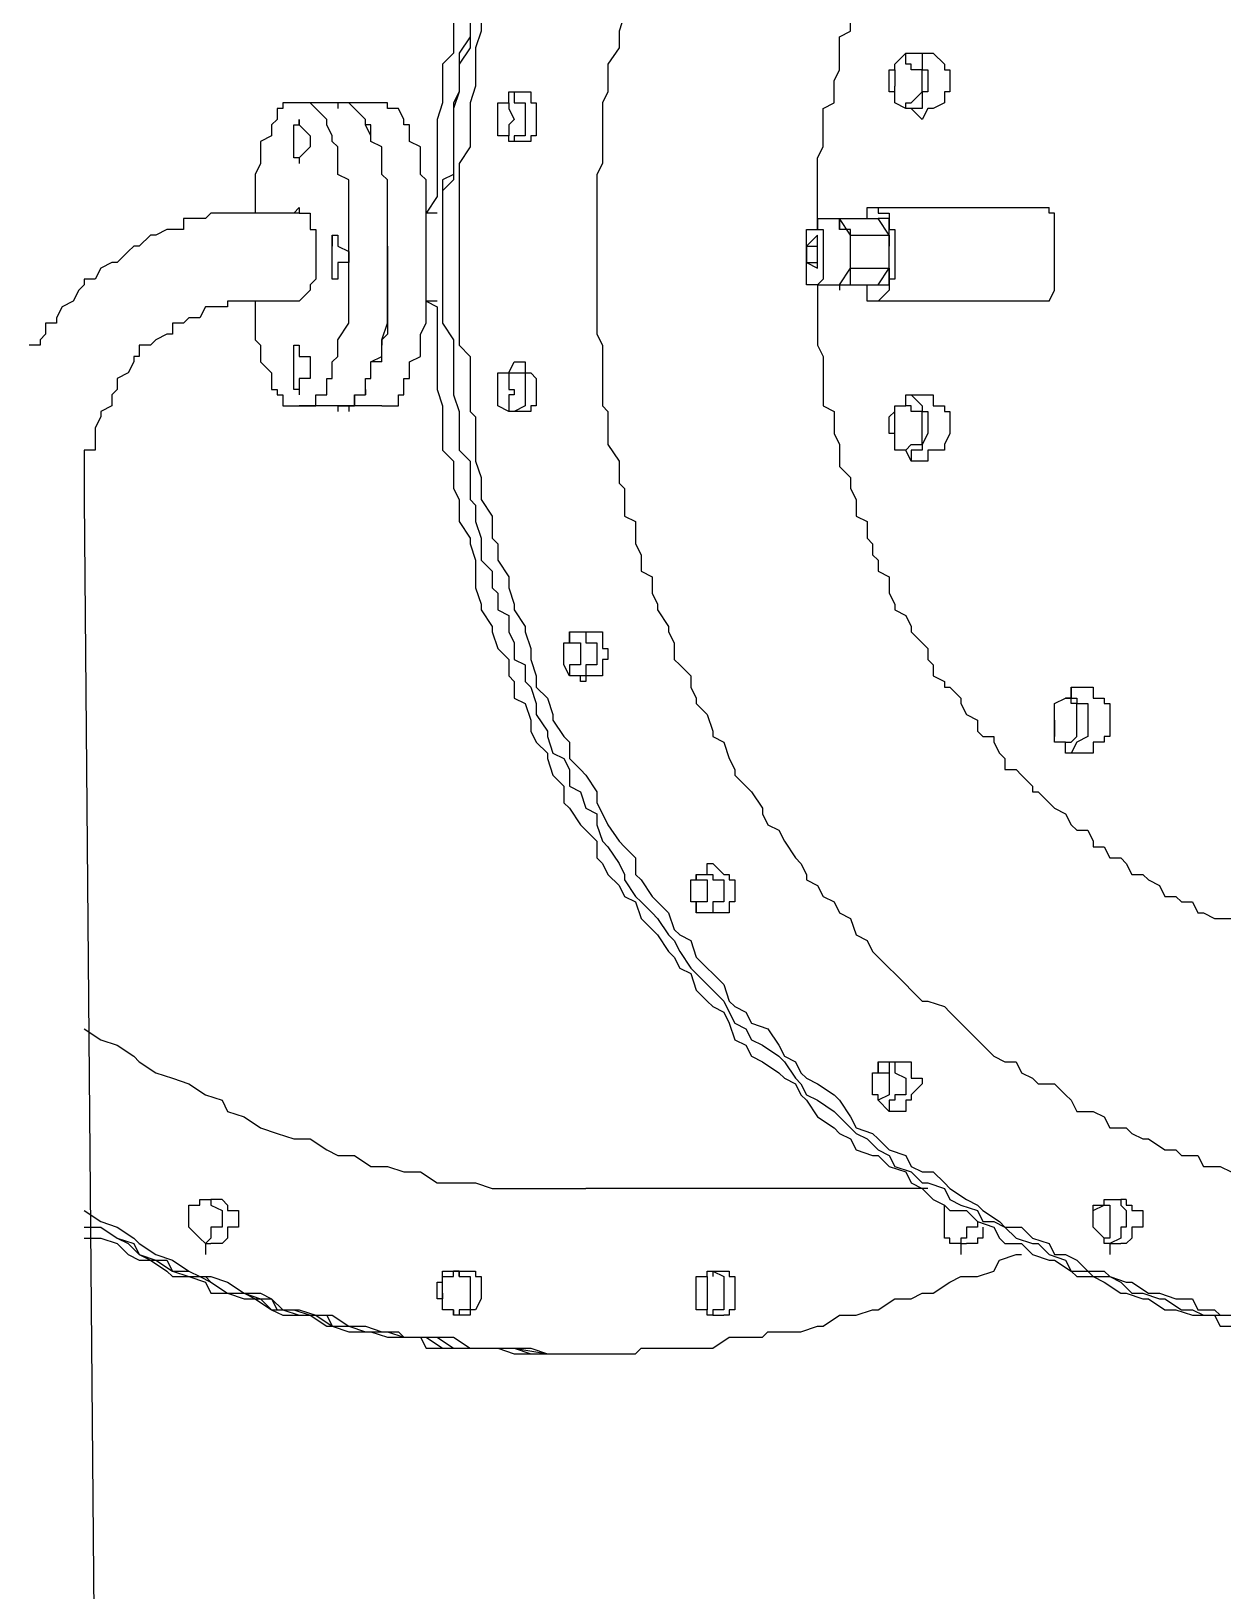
# Model space of a CAD drawing. Header units: millimetres. Extents: x 37084 to 180780, y -153145 to -16322.
# Drawn here: x 74828 to 75278, y -115661 to -115073 of the extents above; entities that cross this region are included whole.
import ezdxf

# ---------------------------------------------------------------- set-up
doc = ezdxf.new("R2010")
doc.units = ezdxf.units.MM
doc.header["$MEASUREMENT"] = 0
doc.linetypes.add('CONTINU', pattern=[0])
doc.layers.add('00', color=5, linetype='Continuous', lineweight=9)

# ---------------------------------------------------------------- blocks, each defined once
blk = doc.blocks.new('MBA')
at = {"color": 0, "linetype": 'ByBlock', "lineweight": 25}
for points in [[(1957355.18, 286819.8), (1957355.18, 286815.64), (1957355.18, 286809.4), (1957351.02, 286803.16), (1957351.02, 286801.08), (1957351.02, 286794.84), (1957351.02, 286792.76), (1957348.94, 286786.52), (1957348.94, 286782.36), (1957348.94, 286776.12), (1957348.94, 286771.96), (1957348.94, 286767.8), (1957348.94, 286761.56), (1957344.78, 286759.48), (1957344.78, 286753.24), (1957344.78, 286747)], [(1957359.34, 286819.8), (1957359.34, 286815.64), (1957357.26, 286809.4), (1957357.26, 286803.16), (1957357.26, 286801.08), (1957357.26, 286794.84), (1957355.18, 286788.6), (1957355.18, 286786.52), (1957355.18, 286780.28), (1957355.18, 286776.12), (1957355.18, 286771.96), (1957351.02, 286765.72), (1957351.02, 286761.56), (1957351.02, 286755.32), (1957351.02, 286749.08), (1957351.02, 286747), (1957351.02, 286740.76), (1957351.02, 286734.52), (1957351.02, 286732.44), (1957351.02, 286726.19), (1957351.02, 286722.03), (1957351.02, 286717.87), (1957351.02, 286711.63), (1957351.02, 286707.47), (1957351.02, 286701.23), (1957351.02, 286697.07), (1957355.18, 286692.91), (1957355.18, 286686.67), (1957355.18, 286684.59), (1957355.18, 286678.35), (1957355.18, 286672.11), (1957357.26, 286670.03), (1957357.26, 286663.79), (1957357.26, 286657.55), (1957357.26, 286653.39), (1957359.34, 286647.15), (1957359.34, 286645.07), (1957359.34, 286638.83), (1957363.5, 286632.59), (1957363.5, 286630.51), (1957363.5, 286624.27), (1957365.58, 286622.19), (1957365.58, 286615.95), (1957369.74, 286609.71), (1957369.74, 286605.55), (1957371.82, 286599.31), (1957371.82, 286597.22), (1957375.98, 286590.98), (1957375.98, 286588.9), (1957378.06, 286582.66), (1957378.06, 286578.5), (1957380.14, 286572.26), (1957380.14, 286568.1), (1957384.3, 286563.94), (1957386.38, 286557.7), (1957386.38, 286555.62), (1957390.54, 286549.38), (1957392.62, 286547.3), (1957392.62, 286541.06), (1957396.78, 286536.9), (1957398.86, 286534.82), (1957403.02, 286528.58), (1957403.02, 286524.42), (1957405.1, 286520.26), (1957407.18, 286516.1), (1957411.34, 286509.86), (1957413.42, 286507.78), (1957417.58, 286503.62), (1957417.58, 286497.38), (1957419.66, 286495.3), (1957423.82, 286489.06), (1957425.9, 286486.98), (1957430.07, 286482.82), (1957432.15, 286476.58), (1957434.23, 286474.5), (1957438.39, 286472.42), (1957440.47, 286466.17), (1957444.63, 286462.01), (1957446.71, 286459.93), (1957450.87, 286455.77), (1957452.95, 286449.53), (1957455.03, 286447.45), (1957459.19, 286445.37), (1957461.27, 286441.21), (1957467.51, 286439.13), (1957471.67, 286432.89), (1957473.75, 286428.73), (1957477.91, 286426.65), (1957479.99, 286422.49), (1957482.07, 286420.41), (1957486.23, 286418.33), (1957492.47, 286414.17), (1957494.55, 286412.09), (1957498.71, 286405.85), (1957500.79, 286401.69), (1957507.03, 286399.61), (1957509.11, 286397.53), (1957513.27, 286393.37), (1957519.51, 286391.29), (1957521.59, 286387.13), (1957525.75, 286385.05), (1957529.91, 286385.05), (1957534.07, 286380.89), (1957536.15, 286378.81), (1957542.39, 286374.65), (1957546.55, 286372.57), (1957548.63, 286370.49), (1957554.87, 286366.33), (1957556.95, 286364.25), (1957563.2, 286364.25), (1957567.36, 286360.09), (1957573.6, 286358.01), (1957575.68, 286353.85), (1957579.84, 286353.85), (1957584, 286351.77), (1957588.16, 286347.61), (1957594.4, 286347.61), (1957596.48, 286345.53), (1957602.72, 286343.45), (1957604.8, 286343.45), (1957611.04, 286339.29), (1957615.2, 286339.29), (1957621.44, 286337.21), (1957627.68, 286337.21), (1957629.76, 286333.04), (1957636, 286333.04), (1957638.08, 286330.96), (1957644.32, 286330.96)], [(1957348.94, 286819.8), (1957348.94, 286815.64), (1957348.94, 286813.56), (1957348.94, 286807.32), (1957344.78, 286803.16), (1957344.78, 286801.08), (1957344.78, 286794.84), (1957344.78, 286792.76), (1957344.78, 286788.6), (1957342.7, 286782.36), (1957342.7, 286780.28), (1957342.7, 286776.12), (1957342.7, 286771.96), (1957342.7, 286767.8), (1957342.7, 286765.72), (1957342.7, 286759.48), (1957342.7, 286755.32), (1957342.7, 286753.24), (1957338.54, 286747)], [(1957355.18, 286819.8), (1957355.18, 286815.64), (1957355.18, 286813.56), (1957351.02, 286807.32), (1957351.02, 286803.16), (1957351.02, 286801.08), (1957351.02, 286794.84), (1957351.02, 286792.76), (1957348.94, 286788.6), (1957348.94, 286782.36), (1957348.94, 286780.28), (1957348.94, 286776.12), (1957348.94, 286771.96), (1957348.94, 286767.8), (1957348.94, 286765.72), (1957348.94, 286759.48), (1957344.78, 286755.32), (1957344.78, 286753.24), (1957344.78, 286747)], [(1957413.42, 286821.88), (1957411.34, 286815.64), (1957411.34, 286813.56), (1957411.34, 286809.4), (1957407.18, 286803.16), (1957407.18, 286801.08), (1957407.18, 286794.84), (1957407.18, 286792.76), (1957405.1, 286788.6), (1957405.1, 286782.36), (1957405.1, 286780.28), (1957405.1, 286774.04), (1957405.1, 286771.96), (1957405.1, 286765.72), (1957403.02, 286761.56), (1957403.02, 286759.48), (1957403.02, 286753.24), (1957403.02, 286749.08), (1957403.02, 286744.92), (1957403.02, 286740.76), (1957403.02, 286734.52), (1957403.02, 286732.44), (1957403.02, 286726.19), (1957403.02, 286722.03), (1957403.02, 286719.95), (1957403.02, 286713.71), (1957403.02, 286711.63), (1957403.02, 286705.39), (1957403.02, 286701.23), (1957405.1, 286697.07), (1957405.1, 286692.91), (1957405.1, 286686.67), (1957405.1, 286684.59), (1957405.1, 286680.43), (1957405.1, 286674.19), (1957407.18, 286672.11), (1957407.18, 286665.87), (1957407.18, 286663.79), (1957407.18, 286659.63), (1957411.34, 286653.39), (1957411.34, 286651.31), (1957411.34, 286645.07), (1957413.42, 286642.99), (1957413.42, 286636.75), (1957413.42, 286632.59), (1957417.58, 286630.51), (1957417.58, 286624.27), (1957417.58, 286622.19), (1957419.66, 286618.03), (1957419.66, 286611.79), (1957423.82, 286609.71), (1957423.82, 286603.47), (1957425.9, 286599.31), (1957425.9, 286597.22), (1957430.07, 286590.98), (1957430.07, 286588.9), (1957432.15, 286584.74), (1957432.15, 286578.5), (1957434.23, 286576.42), (1957438.39, 286572.26), (1957438.39, 286568.1), (1957440.47, 286563.94), (1957440.47, 286561.86), (1957444.63, 286557.7), (1957446.71, 286551.46), (1957446.71, 286549.38), (1957450.87, 286547.3), (1957452.95, 286541.06), (1957455.03, 286536.9), (1957455.03, 286534.82), (1957459.19, 286530.66), (1957461.27, 286528.58), (1957465.43, 286522.34), (1957465.43, 286520.26), (1957467.51, 286516.1), (1957471.67, 286514.02), (1957473.75, 286509.86), (1957477.91, 286503.62), (1957479.99, 286501.54), (1957482.07, 286497.38), (1957482.07, 286495.3), (1957486.23, 286493.22), (1957488.31, 286489.06), (1957492.47, 286486.98), (1957494.55, 286482.82), (1957498.71, 286480.74), (1957500.79, 286474.5), (1957504.95, 286472.42), (1957507.03, 286468.26), (1957509.11, 286466.17), (1957513.27, 286462.01), (1957515.35, 286459.93), (1957519.51, 286455.77), (1957521.59, 286453.69), (1957525.75, 286449.53), (1957527.83, 286449.53), (1957534.07, 286447.45), (1957536.15, 286445.37), (1957540.31, 286441.21), (1957542.39, 286439.13), (1957546.55, 286434.97), (1957548.63, 286432.89), (1957552.79, 286428.73), (1957556.95, 286426.65), (1957561.12, 286426.65), (1957563.2, 286422.49), (1957567.36, 286420.41), (1957569.44, 286418.33), (1957575.68, 286418.33), (1957579.84, 286414.17), (1957581.92, 286412.09), (1957584, 286407.93), (1957590.24, 286407.93), (1957594.4, 286405.85), (1957596.48, 286401.69), (1957602.72, 286401.69), (1957604.8, 286399.61), (1957608.96, 286397.53), (1957611.04, 286397.53), (1957617.28, 286393.37), (1957621.44, 286393.37), (1957623.52, 286391.29), (1957629.76, 286391.29), (1957631.84, 286387.13), (1957638.08, 286387.13), (1957642.24, 286385.05)], [(1957486.23, 286740.76), (1957486.23, 286747), (1957486.23, 286749.08), (1957486.23, 286753.24), (1957486.23, 286755.32), (1957486.23, 286759.48), (1957486.23, 286761.56), (1957486.23, 286765.72), (1957486.23, 286767.8), (1957488.31, 286771.96), (1957488.31, 286774.04), (1957488.31, 286776.12), (1957488.31, 286780.28), (1957488.31, 286782.36), (1957488.31, 286786.52), (1957492.47, 286788.6), (1957492.47, 286792.76), (1957492.47, 286794.84), (1957492.47, 286796.92), (1957494.55, 286801.08), (1957494.55, 286803.16), (1957494.55, 286807.32), (1957494.55, 286813.56), (1957498.71, 286815.64), (1957498.71, 286819.8)], [(1957525.75, 286782.36), (1957521.59, 286786.52), (1957519.51, 286786.52), (1957515.35, 286788.6), (1957515.35, 286792.76), (1957513.27, 286792.76), (1957513.27, 286794.84), (1957513.27, 286796.92), (1957513.27, 286801.08), (1957515.35, 286801.08), (1957515.35, 286803.16), (1957519.51, 286807.32), (1957521.59, 286807.32), (1957525.75, 286807.32)], [(1957525.75, 286794.84), (1957525.75, 286796.92), (1957525.75, 286801.08), (1957521.59, 286801.08), (1957521.59, 286803.16), (1957519.51, 286803.16), (1957519.51, 286807.32)], [(1957521.59, 286807.32), (1957525.75, 286807.32), (1957525.75, 286803.16), (1957525.75, 286801.08), (1957527.83, 286801.08), (1957527.83, 286796.92), (1957527.83, 286794.84), (1957527.83, 286792.76), (1957525.75, 286792.76), (1957525.75, 286788.6), (1957525.75, 286786.52), (1957521.59, 286786.52)], [(1957525.75, 286807.32), (1957527.83, 286807.32), (1957529.91, 286807.32), (1957534.07, 286803.16), (1957534.07, 286801.08), (1957536.15, 286801.08), (1957536.15, 286796.92), (1957536.15, 286794.84), (1957536.15, 286792.76), (1957534.07, 286792.76), (1957534.07, 286788.6), (1957529.91, 286786.52), (1957527.83, 286786.52), (1957525.75, 286782.36)], [(1957515.35, 286801.08), (1957515.35, 286796.92), (1957515.35, 286794.84)], [(1957365.58, 286782.36), (1957365.58, 286786.52), (1957365.58, 286788.6), (1957369.74, 286788.6), (1957369.74, 286792.76), (1957371.82, 286792.76)], [(1957369.74, 286792.76), (1957371.82, 286792.76), (1957371.82, 286788.6), (1957375.98, 286788.6), (1957375.98, 286786.52), (1957375.98, 286782.36)], [(1957371.82, 286792.76), (1957375.98, 286792.76), (1957378.06, 286792.76), (1957378.06, 286788.6), (1957380.14, 286788.6), (1957380.14, 286786.52), (1957380.14, 286782.36)], [(1957515.35, 286792.76), (1957515.35, 286794.84)], [(1957519.51, 286786.52), (1957519.51, 286788.6), (1957521.59, 286788.6), (1957525.75, 286792.76), (1957525.75, 286794.84)], [(1957290.69, 286788.6), (1957288.61, 286788.6), (1957284.45, 286788.6), (1957284.45, 286786.52), (1957282.37, 286786.52), (1957282.37, 286782.36), (1957280.29, 286780.28), (1957280.29, 286776.12), (1957276.13, 286774.04), (1957276.13, 286771.96)], [(1957305.26, 286788.6), (1957290.69, 286788.6)], [(1957290.69, 286674.19), (1957294.85, 286674.19), (1957296.94, 286674.19), (1957296.94, 286678.35), (1957301.1, 286678.35), (1957301.1, 286680.43), (1957301.1, 286684.59), (1957303.18, 286684.59), (1957303.18, 286686.67), (1957303.18, 286690.83), (1957305.26, 286692.91), (1957305.26, 286697.07), (1957305.26, 286699.15), (1957309.42, 286705.39), (1957309.42, 286707.47), (1957309.42, 286711.63), (1957309.42, 286713.71), (1957309.42, 286717.87), (1957309.42, 286719.95), (1957309.42, 286722.03), (1957309.42, 286726.19), (1957309.42, 286728.27), (1957309.42, 286732.44), (1957309.42, 286734.52), (1957309.42, 286740.76), (1957309.42, 286744.92), (1957309.42, 286747), (1957309.42, 286749.08), (1957309.42, 286753.24), (1957309.42, 286755.32), (1957309.42, 286759.48), (1957305.26, 286761.56), (1957305.26, 286765.72), (1957305.26, 286767.8), (1957305.26, 286771.96), (1957303.18, 286774.04), (1957303.18, 286776.12), (1957301.1, 286780.28), (1957301.1, 286782.36), (1957296.94, 286786.52), (1957294.85, 286788.6), (1957290.69, 286788.6)], [(1957321.9, 286788.6), (1957305.26, 286788.6)], [(1957305.26, 286788.6), (1957305.26, 286786.52)], [(1957317.74, 286690.83), (1957321.9, 286692.91), (1957321.9, 286697.07), (1957321.9, 286699.15), (1957323.98, 286705.39), (1957323.98, 286707.47), (1957323.98, 286711.63), (1957323.98, 286713.71), (1957323.98, 286717.87), (1957323.98, 286719.95), (1957323.98, 286722.03), (1957323.98, 286726.19), (1957323.98, 286728.27), (1957323.98, 286732.44), (1957323.98, 286734.52), (1957323.98, 286740.76), (1957323.98, 286744.92), (1957323.98, 286747), (1957323.98, 286749.08), (1957323.98, 286753.24), (1957323.98, 286755.32), (1957323.98, 286759.48), (1957321.9, 286761.56), (1957321.9, 286765.72), (1957321.9, 286767.8), (1957321.9, 286771.96), (1957317.74, 286774.04), (1957317.74, 286776.12), (1957317.74, 286780.28), (1957315.66, 286780.28), (1957315.66, 286782.36), (1957311.5, 286786.52), (1957309.42, 286788.6), (1957305.26, 286788.6)], [(1957323.98, 286734.52), (1957323.98, 286738.68), (1957323.98, 286740.76), (1957323.98, 286747), (1957323.98, 286749.08), (1957323.98, 286753.24), (1957323.98, 286755.32), (1957323.98, 286759.48), (1957321.9, 286761.56), (1957321.9, 286765.72), (1957321.9, 286767.8), (1957321.9, 286771.96), (1957317.74, 286774.04), (1957317.74, 286776.12), (1957315.66, 286780.28), (1957315.66, 286782.36), (1957311.5, 286786.52), (1957309.42, 286788.6), (1957305.26, 286788.6)], [(1957338.54, 286732.44), (1957338.54, 286734.52), (1957338.54, 286740.76), (1957338.54, 286744.92), (1957338.54, 286747), (1957338.54, 286753.24), (1957338.54, 286755.32), (1957338.54, 286759.48), (1957336.46, 286761.56), (1957336.46, 286765.72), (1957336.46, 286767.8), (1957336.46, 286771.96), (1957332.3, 286774.04), (1957332.3, 286776.12), (1957332.3, 286780.28), (1957330.22, 286780.28), (1957330.22, 286782.36), (1957328.14, 286786.52), (1957323.98, 286786.52), (1957323.98, 286788.6), (1957321.9, 286788.6)], [(1957369.74, 286788.6), (1957369.74, 286786.52), (1957371.82, 286782.36)], [(1957288.61, 286780.28), (1957290.69, 286780.28), (1957290.69, 286782.36)], [(1957290.69, 286767.8), (1957288.61, 286767.8), (1957288.61, 286771.96), (1957288.61, 286774.04), (1957288.61, 286776.12), (1957288.61, 286780.28)], [(1957290.69, 286782.36), (1957290.69, 286780.28), (1957294.85, 286776.12), (1957294.85, 286774.04), (1957294.85, 286771.96), (1957290.69, 286767.8)], [(1957371.82, 286774.04), (1957369.74, 286774.04), (1957369.74, 286776.12), (1957365.58, 286776.12), (1957365.58, 286780.28), (1957365.58, 286782.36)], [(1957371.82, 286782.36), (1957369.74, 286780.28), (1957369.74, 286776.12)], [(1957375.98, 286782.36), (1957375.98, 286780.28), (1957375.98, 286776.12), (1957371.82, 286776.12), (1957371.82, 286774.04), (1957369.74, 286774.04)], [(1957380.14, 286782.36), (1957380.14, 286780.28), (1957380.14, 286776.12), (1957378.06, 286776.12), (1957378.06, 286774.04), (1957375.98, 286774.04), (1957371.82, 286774.04)], [(1957276.13, 286771.96), (1957276.13, 286767.8), (1957276.13, 286765.72), (1957274.05, 286761.56), (1957274.05, 286759.48), (1957274.05, 286755.32), (1957274.05, 286753.24), (1957274.05, 286749.08), (1957274.05, 286747)], [(1957290.69, 286767.8), (1957290.69, 286765.72)], [(1957288.61, 286747), (1957290.69, 286749.08)], [(1957290.69, 286749.08), (1957290.69, 286747), (1957294.85, 286747), (1957294.85, 286744.92), (1957294.85, 286740.76), (1957296.94, 286740.76), (1957296.94, 286738.68), (1957296.94, 286734.52), (1957296.94, 286732.44), (1957296.94, 286728.27), (1957296.94, 286726.19), (1957296.94, 286722.03), (1957294.85, 286719.95)], [(1957504.95, 286749.08), (1957573.6, 286749.08)], [(1957504.95, 286744.92), (1957504.95, 286749.08)], [(1957509.11, 286749.08), (1957509.11, 286747), (1957513.27, 286747), (1957513.27, 286744.92), (1957513.27, 286740.76), (1957515.35, 286740.76), (1957515.35, 286738.68), (1957515.35, 286734.52), (1957515.35, 286732.44), (1957515.35, 286728.27), (1957515.35, 286726.19), (1957515.35, 286722.03), (1957513.27, 286722.03), (1957513.27, 286719.95), (1957513.27, 286717.87), (1957509.11, 286713.71)], [(1957575.68, 286732.44), (1957575.68, 286734.52), (1957575.68, 286738.68), (1957575.68, 286740.76), (1957575.68, 286744.92), (1957575.68, 286747), (1957573.6, 286747), (1957573.6, 286749.08)], [(1957282.37, 286747), (1957280.29, 286747), (1957276.13, 286747), (1957274.05, 286747), (1957269.89, 286747), (1957267.81, 286747), (1957263.65, 286747), (1957261.57, 286747), (1957257.41, 286747), (1957255.33, 286744.92), (1957253.25, 286744.92), (1957249.09, 286744.92), (1957247.01, 286744.92), (1957247.01, 286740.76), (1957242.85, 286740.76), (1957240.77, 286740.76), (1957236.61, 286738.68), (1957234.53, 286738.68), (1957230.37, 286734.52), (1957228.29, 286734.52), (1957226.21, 286732.44), (1957222.05, 286728.27), (1957219.97, 286728.27), (1957215.81, 286726.19), (1957213.73, 286722.03), (1957209.57, 286722.03), (1957209.57, 286719.95), (1957207.49, 286717.87), (1957205.41, 286713.71), (1957201.25, 286711.63), (1957199.17, 286707.47), (1957199.17, 286705.39), (1957195.01, 286705.39), (1957195.01, 286701.23), (1957192.93, 286699.15), (1957192.93, 286697.07), (1957188.77, 286697.07)], [(1957290.69, 286747), (1957282.37, 286747)], [(1957342.7, 286747), (1957338.54, 286747)], [(1957344.78, 286747), (1957344.78, 286713.71)], [(1957486.23, 286719.95), (1957482.07, 286719.95), (1957482.07, 286722.03), (1957482.07, 286726.19), (1957482.07, 286728.27), (1957482.07, 286732.44), (1957482.07, 286734.52), (1957482.07, 286738.68), (1957482.07, 286740.76), (1957486.23, 286740.76), (1957486.23, 286744.92)], [(1957486.23, 286744.92), (1957494.55, 286744.92)], [(1957486.23, 286744.92), (1957486.23, 286740.76), (1957488.31, 286740.76), (1957488.31, 286738.68), (1957488.31, 286734.52), (1957488.31, 286732.44), (1957488.31, 286728.27), (1957488.31, 286726.19), (1957488.31, 286722.03), (1957486.23, 286719.95)], [(1957494.55, 286744.92), (1957509.11, 286744.92)], [(1957498.71, 286738.68), (1957494.55, 286744.92)], [(1957494.55, 286744.92), (1957494.55, 286740.76)], [(1957494.55, 286719.95), (1957498.71, 286719.95), (1957498.71, 286722.03), (1957498.71, 286726.19), (1957498.71, 286728.27), (1957498.71, 286732.44), (1957498.71, 286734.52), (1957498.71, 286738.68), (1957498.71, 286740.76), (1957494.55, 286740.76), (1957494.55, 286744.92)], [(1957513.27, 286738.68), (1957509.11, 286744.92)], [(1957509.11, 286719.95), (1957513.27, 286719.95), (1957513.27, 286722.03), (1957513.27, 286726.19), (1957513.27, 286728.27), (1957513.27, 286732.44), (1957513.27, 286734.52), (1957513.27, 286738.68), (1957513.27, 286740.76), (1957513.27, 286744.92), (1957509.11, 286744.92)], [(1957305.26, 286722.03), (1957303.18, 286722.03), (1957303.18, 286726.19), (1957303.18, 286728.27), (1957303.18, 286732.44), (1957303.18, 286734.52), (1957303.18, 286738.68)], [(1957303.18, 286738.68), (1957303.18, 286734.52)], [(1957303.18, 286738.68), (1957305.26, 286738.68)], [(1957305.26, 286738.68), (1957305.26, 286734.52), (1957309.42, 286732.44), (1957309.42, 286728.27), (1957305.26, 286728.27), (1957305.26, 286726.19)], [(1957486.23, 286738.68), (1957482.07, 286734.52)], [(1957486.23, 286734.52), (1957486.23, 286738.68)], [(1957498.71, 286738.68), (1957513.27, 286738.68)], [(1957498.71, 286726.19), (1957498.71, 286738.68)], [(1957513.27, 286738.68), (1957513.27, 286734.52)], [(1957513.27, 286726.19), (1957513.27, 286738.68)], [(1957323.98, 286734.52), (1957323.98, 286728.27), (1957323.98, 286726.19), (1957323.98, 286719.95), (1957323.98, 286711.63), (1957323.98, 286705.39), (1957323.98, 286701.23), (1957321.9, 286699.15), (1957321.9, 286697.07)], [(1957321.9, 286674.19), (1957323.98, 286674.19), (1957328.14, 286674.19), (1957328.14, 286678.35), (1957330.22, 286678.35), (1957330.22, 286680.43), (1957330.22, 286684.59), (1957332.3, 286684.59), (1957332.3, 286686.67), (1957332.3, 286690.83), (1957336.46, 286692.91), (1957336.46, 286697.07), (1957336.46, 286699.15), (1957336.46, 286701.23), (1957338.54, 286705.39), (1957338.54, 286707.47), (1957338.54, 286711.63), (1957338.54, 286717.87), (1957338.54, 286719.95), (1957338.54, 286722.03), (1957338.54, 286728.27), (1957338.54, 286732.44)], [(1957482.07, 286734.52), (1957486.23, 286734.52)], [(1957482.07, 286734.52), (1957482.07, 286728.27)], [(1957486.23, 286728.27), (1957486.23, 286734.52)], [(1957573.6, 286713.71), (1957575.68, 286717.87), (1957575.68, 286719.95), (1957575.68, 286722.03), (1957575.68, 286726.19), (1957575.68, 286728.27), (1957575.68, 286732.44)], [(1957305.26, 286726.19), (1957305.26, 286722.03)], [(1957482.07, 286728.27), (1957486.23, 286728.27)], [(1957482.07, 286728.27), (1957486.23, 286726.19)], [(1957486.23, 286726.19), (1957486.23, 286728.27)], [(1957494.55, 286719.95), (1957498.71, 286726.19)], [(1957498.71, 286726.19), (1957513.27, 286726.19)], [(1957509.11, 286719.95), (1957513.27, 286726.19)], [(1957513.27, 286726.19), (1957513.27, 286722.03)], [(1957294.85, 286719.95), (1957294.85, 286717.87), (1957290.69, 286713.71)], [(1957486.23, 286719.95), (1957494.55, 286719.95)], [(1957486.23, 286719.95), (1957486.23, 286717.87), (1957486.23, 286713.71), (1957486.23, 286711.63), (1957486.23, 286707.47), (1957486.23, 286705.39), (1957486.23, 286701.23), (1957486.23, 286699.15), (1957486.23, 286697.07), (1957488.31, 286692.91), (1957488.31, 286690.83), (1957488.31, 286686.67), (1957488.31, 286684.59), (1957488.31, 286680.43), (1957488.31, 286674.19), (1957492.47, 286672.11), (1957492.47, 286670.03), (1957492.47, 286665.87), (1957492.47, 286663.79), (1957494.55, 286659.63), (1957494.55, 286657.55), (1957494.55, 286653.39), (1957494.55, 286651.31), (1957498.71, 286647.15), (1957498.71, 286645.07), (1957498.71, 286642.99), (1957500.79, 286638.83), (1957500.79, 286636.75), (1957500.79, 286632.59), (1957504.95, 286630.51), (1957504.95, 286626.35), (1957504.95, 286624.27), (1957507.03, 286622.19), (1957507.03, 286618.03), (1957509.11, 286615.95), (1957509.11, 286611.79), (1957513.27, 286609.71), (1957513.27, 286605.55), (1957513.27, 286603.47), (1957515.35, 286599.31), (1957515.35, 286597.22), (1957519.51, 286595.14), (1957521.59, 286590.98), (1957521.59, 286588.9), (1957525.75, 286584.74), (1957527.83, 286582.66), (1957527.83, 286578.5), (1957529.91, 286576.42), (1957529.91, 286572.26), (1957534.07, 286570.18), (1957534.07, 286568.1), (1957536.15, 286568.1), (1957540.31, 286563.94), (1957540.31, 286561.86), (1957542.39, 286557.7), (1957546.55, 286555.62), (1957546.55, 286551.46), (1957548.63, 286549.38), (1957552.79, 286549.38), (1957552.79, 286547.3), (1957554.87, 286543.14), (1957556.95, 286541.06), (1957556.95, 286536.9), (1957561.12, 286536.9), (1957563.2, 286534.82), (1957567.36, 286530.66), (1957567.36, 286528.58), (1957569.44, 286528.58), (1957573.6, 286524.42), (1957575.68, 286522.34), (1957579.84, 286520.26), (1957581.92, 286516.1), (1957584, 286514.02), (1957588.16, 286514.02), (1957590.24, 286509.86), (1957590.24, 286507.78), (1957594.4, 286507.78), (1957596.48, 286503.62), (1957600.64, 286503.62), (1957602.72, 286501.54), (1957604.8, 286497.38), (1957608.96, 286497.38), (1957611.04, 286495.3), (1957615.2, 286493.22), (1957617.28, 286489.06), (1957621.44, 286489.06), (1957623.52, 286486.98), (1957627.68, 286486.98), (1957629.76, 286482.82), (1957631.84, 286482.82), (1957636, 286480.74), (1957638.08, 286480.74), (1957642.24, 286480.74)], [(1957494.55, 286719.95), (1957509.11, 286719.95)], [(1957494.55, 286719.95), (1957494.55, 286717.87)], [(1957504.95, 286713.71), (1957504.95, 286719.95)], [(1957282.37, 286713.71), (1957280.29, 286713.71), (1957276.13, 286713.71), (1957274.05, 286713.71), (1957269.89, 286713.71), (1957267.81, 286713.71), (1957263.65, 286713.71), (1957263.65, 286711.63), (1957261.57, 286711.63), (1957257.41, 286711.63), (1957255.33, 286711.63), (1957253.25, 286707.47), (1957249.09, 286707.47), (1957247.01, 286705.39), (1957242.85, 286705.39), (1957242.85, 286701.23), (1957240.77, 286701.23), (1957236.61, 286699.15), (1957234.53, 286697.07), (1957230.37, 286697.07), (1957230.37, 286692.91), (1957228.29, 286692.91), (1957228.29, 286690.83), (1957226.21, 286686.67), (1957222.05, 286684.59), (1957222.05, 286680.43), (1957219.97, 286678.35), (1957219.97, 286674.19), (1957215.81, 286672.11), (1957215.81, 286670.03), (1957213.73, 286665.87), (1957213.73, 286663.79), (1957213.73, 286659.63), (1957213.73, 286657.55), (1957209.57, 286657.55), (1957209.57, 286653.39), (1957209.57, 286651.31), (1957209.57, 286647.15), (1957209.57, 286645.07), (1957209.57, 286642.99), (1957209.57, 286638.83)], [(1957274.05, 286713.71), (1957274.05, 286711.63), (1957274.05, 286707.47), (1957274.05, 286705.39), (1957274.05, 286701.23), (1957274.05, 286699.15), (1957276.13, 286697.07), (1957276.13, 286692.91), (1957276.13, 286690.83), (1957280.29, 286686.67), (1957280.29, 286684.59), (1957280.29, 286680.43), (1957282.37, 286680.43), (1957282.37, 286678.35), (1957284.45, 286678.35), (1957284.45, 286674.19), (1957288.61, 286674.19), (1957290.69, 286674.19)], [(1957290.69, 286713.71), (1957282.37, 286713.71)], [(1957290.69, 286713.71), (1957288.61, 286713.71)], [(1957342.7, 286713.71), (1957338.54, 286713.71)], [(1957338.54, 286713.71), (1957342.7, 286711.63), (1957342.7, 286705.39), (1957342.7, 286699.15), (1957342.7, 286697.07), (1957342.7, 286690.83), (1957342.7, 286686.67), (1957342.7, 286680.43), (1957344.78, 286674.19), (1957344.78, 286672.11), (1957344.78, 286665.87), (1957344.78, 286663.79), (1957344.78, 286657.55), (1957348.94, 286653.39), (1957348.94, 286647.15), (1957348.94, 286642.99), (1957351.02, 286638.83), (1957351.02, 286632.59), (1957351.02, 286630.51), (1957355.18, 286624.27), (1957355.18, 286622.19), (1957357.26, 286615.95), (1957357.26, 286609.71), (1957357.26, 286605.55), (1957359.34, 286599.31), (1957359.34, 286597.22), (1957363.5, 286590.98), (1957363.5, 286588.9), (1957365.58, 286582.66), (1957369.74, 286578.5), (1957369.74, 286572.26), (1957371.82, 286570.18), (1957371.82, 286563.94), (1957375.98, 286561.86), (1957378.06, 286555.62), (1957378.06, 286551.46), (1957380.14, 286547.3), (1957384.3, 286543.14), (1957384.3, 286541.06), (1957386.38, 286534.82), (1957390.54, 286530.66), (1957390.54, 286524.42), (1957392.62, 286522.34), (1957396.78, 286516.1), (1957398.86, 286514.02), (1957403.02, 286509.86), (1957403.02, 286503.62), (1957405.1, 286501.54), (1957407.18, 286497.38), (1957411.34, 286493.22), (1957413.42, 286489.06), (1957417.58, 286486.98), (1957419.66, 286480.74), (1957423.82, 286476.58), (1957425.9, 286474.5), (1957430.07, 286468.26), (1957432.15, 286466.17), (1957434.23, 286462.01), (1957438.39, 286459.93), (1957440.47, 286453.69), (1957444.63, 286449.53), (1957446.71, 286447.45), (1957450.87, 286445.37), (1957452.95, 286441.21), (1957455.03, 286434.97), (1957459.19, 286432.89), (1957461.27, 286428.73), (1957465.43, 286426.65), (1957471.67, 286422.49), (1957473.75, 286420.41), (1957477.91, 286418.33), (1957479.99, 286414.17), (1957482.07, 286412.09), (1957486.23, 286405.85), (1957492.47, 286401.69), (1957494.55, 286399.61), (1957498.71, 286397.53), (1957500.79, 286393.37), (1957507.03, 286391.29), (1957509.11, 286391.29), (1957513.27, 286387.13), (1957519.51, 286385.05), (1957521.59, 286380.89), (1957525.75, 286378.81), (1957529.91, 286374.65), (1957534.07, 286372.57), (1957536.15, 286370.49), (1957542.39, 286370.49), (1957546.55, 286366.33), (1957552.79, 286364.25), (1957554.87, 286360.09), (1957556.95, 286358.01), (1957563.2, 286358.01), (1957567.36, 286353.85), (1957573.6, 286351.77), (1957575.68, 286351.77), (1957581.92, 286347.61), (1957584, 286345.53), (1957590.24, 286345.53), (1957594.4, 286343.45), (1957600.64, 286339.29), (1957602.72, 286339.29), (1957608.96, 286337.21), (1957611.04, 286337.21), (1957617.28, 286333.04), (1957621.44, 286333.04), (1957627.68, 286330.96), (1957629.76, 286330.96), (1957636, 286330.96), (1957638.08, 286326.8), (1957644.32, 286326.8)], [(1957344.78, 286713.71), (1957344.78, 286711.63), (1957344.78, 286705.39), (1957348.94, 286699.15), (1957348.94, 286697.07), (1957348.94, 286690.83), (1957348.94, 286686.67), (1957348.94, 286680.43), (1957348.94, 286678.35), (1957351.02, 286672.11), (1957351.02, 286665.87), (1957351.02, 286663.79), (1957351.02, 286657.55), (1957355.18, 286653.39), (1957355.18, 286647.15), (1957355.18, 286645.07), (1957355.18, 286638.83), (1957357.26, 286636.75), (1957357.26, 286630.51), (1957359.34, 286624.27), (1957359.34, 286622.19), (1957359.34, 286615.95), (1957363.5, 286611.79), (1957363.5, 286605.55), (1957365.58, 286603.47), (1957365.58, 286597.22), (1957369.74, 286595.14), (1957369.74, 286588.9), (1957371.82, 286584.74), (1957371.82, 286578.5), (1957375.98, 286576.42), (1957375.98, 286570.18), (1957378.06, 286568.1), (1957380.14, 286561.86), (1957380.14, 286557.7), (1957384.3, 286551.46), (1957384.3, 286549.38), (1957386.38, 286543.14), (1957390.54, 286541.06), (1957392.62, 286536.9), (1957392.62, 286530.66), (1957396.78, 286528.58), (1957398.86, 286522.34), (1957403.02, 286520.26), (1957403.02, 286516.1), (1957405.1, 286509.86), (1957407.18, 286507.78), (1957411.34, 286501.54), (1957413.42, 286497.38), (1957413.42, 286495.3), (1957417.58, 286489.06), (1957419.66, 286486.98), (1957423.82, 286482.82), (1957425.9, 286480.74), (1957430.07, 286474.5), (1957432.15, 286472.42), (1957434.23, 286468.26), (1957438.39, 286462.01), (1957440.47, 286459.93), (1957444.63, 286455.77), (1957446.71, 286453.69), (1957450.87, 286449.53), (1957452.95, 286445.37), (1957455.03, 286441.21), (1957459.19, 286439.13), (1957461.27, 286434.97), (1957465.43, 286432.89), (1957471.67, 286428.73), (1957473.75, 286426.65), (1957477.91, 286420.41), (1957479.99, 286418.33), (1957482.07, 286414.17), (1957486.23, 286412.09), (1957492.47, 286407.93), (1957494.55, 286405.85), (1957498.71, 286401.69), (1957500.79, 286399.61), (1957504.95, 286397.53), (1957509.11, 286393.37), (1957513.27, 286391.29), (1957515.35, 286387.13), (1957521.59, 286385.05), (1957525.75, 286380.89), (1957527.83, 286380.89), (1957534.07, 286378.81), (1957536.15, 286374.65), (1957540.31, 286372.57), (1957546.55, 286370.49), (1957548.63, 286366.33), (1957552.79, 286366.33), (1957556.95, 286364.25), (1957561.12, 286360.09), (1957567.36, 286358.01), (1957569.44, 286358.01), (1957573.6, 286353.85), (1957579.84, 286351.77), (1957581.92, 286347.61), (1957588.16, 286347.61), (1957590.24, 286345.53), (1957596.48, 286345.53), (1957600.64, 286343.45), (1957604.8, 286339.29), (1957608.96, 286339.29), (1957615.2, 286337.21), (1957617.28, 286337.21), (1957623.52, 286333.04), (1957627.68, 286333.04), (1957631.84, 286330.96), (1957636, 286330.96), (1957642.24, 286330.96)], [(1957573.6, 286713.71), (1957504.95, 286713.71)], [(1957288.61, 286692.91), (1957288.61, 286697.07), (1957290.69, 286697.07)], [(1957290.69, 286697.07), (1957290.69, 286692.91)], [(1957290.69, 286697.07), (1957290.69, 286692.91), (1957294.85, 286692.91), (1957294.85, 286690.83), (1957294.85, 286686.67), (1957294.85, 286684.59), (1957290.69, 286684.59)], [(1957321.9, 286690.83), (1957321.9, 286692.91), (1957321.9, 286697.07)], [(1957290.69, 286680.43), (1957288.61, 286680.43), (1957288.61, 286684.59), (1957288.61, 286686.67), (1957288.61, 286690.83), (1957288.61, 286692.91)], [(1957305.26, 286674.19), (1957309.42, 286674.19), (1957311.5, 286674.19), (1957311.5, 286678.35), (1957315.66, 286678.35), (1957315.66, 286680.43), (1957315.66, 286684.59), (1957317.74, 286684.59), (1957317.74, 286686.67), (1957317.74, 286690.83)], [(1957321.9, 286690.83), (1957317.74, 286690.83)], [(1957317.74, 286686.67), (1957317.74, 286690.83)], [(1957365.58, 286678.35), (1957365.58, 286680.43), (1957365.58, 286684.59), (1957365.58, 286686.67), (1957369.74, 286686.67), (1957371.82, 286690.83)], [(1957371.82, 286690.83), (1957375.98, 286690.83), (1957375.98, 286686.67), (1957378.06, 286686.67), (1957380.14, 286684.59), (1957380.14, 286680.43)], [(1957290.69, 286684.59), (1957290.69, 286680.43)], [(1957290.69, 286684.59), (1957290.69, 286680.43)], [(1957305.26, 286674.19), (1957309.42, 286674.19), (1957311.5, 286674.19), (1957311.5, 286678.35), (1957315.66, 286678.35), (1957315.66, 286680.43), (1957315.66, 286684.59), (1957317.74, 286684.59)], [(1957317.74, 286684.59), (1957317.74, 286686.67)], [(1957369.74, 286686.67), (1957369.74, 286684.59), (1957369.74, 286680.43)], [(1957369.74, 286686.67), (1957371.82, 286686.67), (1957375.98, 286686.67), (1957375.98, 286684.59), (1957375.98, 286680.43)], [(1957290.69, 286680.43), (1957290.69, 286678.35)], [(1957311.5, 286678.35), (1957311.5, 286674.19)], [(1957315.66, 286680.43), (1957315.66, 286678.35)], [(1957371.82, 286672.11), (1957369.74, 286672.11), (1957365.58, 286674.19), (1957365.58, 286678.35)], [(1957369.74, 286680.43), (1957371.82, 286680.43), (1957371.82, 286678.35), (1957369.74, 286678.35), (1957369.74, 286674.19), (1957369.74, 286672.11)], [(1957375.98, 286680.43), (1957375.98, 286678.35), (1957375.98, 286674.19), (1957371.82, 286672.11), (1957369.74, 286672.11)], [(1957380.14, 286680.43), (1957380.14, 286678.35), (1957380.14, 286674.19), (1957378.06, 286674.19), (1957378.06, 286672.11), (1957375.98, 286672.11), (1957371.82, 286672.11)], [(1957525.75, 286653.39), (1957521.59, 286653.39), (1957519.51, 286657.55), (1957515.35, 286657.55), (1957515.35, 286659.63), (1957515.35, 286663.79), (1957513.27, 286663.79), (1957513.27, 286665.87), (1957513.27, 286670.03), (1957515.35, 286672.11), (1957515.35, 286674.19), (1957519.51, 286674.19), (1957519.51, 286678.35)], [(1957519.51, 286678.35), (1957521.59, 286678.35), (1957525.75, 286678.35)], [(1957521.59, 286678.35), (1957525.75, 286674.19), (1957525.75, 286672.11), (1957527.83, 286672.11), (1957527.83, 286670.03), (1957527.83, 286665.87), (1957527.83, 286663.79), (1957525.75, 286659.63), (1957525.75, 286657.55), (1957521.59, 286657.55)], [(1957525.75, 286678.35), (1957527.83, 286678.35), (1957529.91, 286678.35), (1957529.91, 286674.19), (1957534.07, 286674.19), (1957534.07, 286672.11), (1957536.15, 286672.11), (1957536.15, 286670.03), (1957536.15, 286665.87), (1957536.15, 286663.79), (1957534.07, 286659.63), (1957534.07, 286657.55), (1957529.91, 286657.55)], [(1957305.26, 286674.19), (1957290.69, 286674.19)], [(1957321.9, 286674.19), (1957305.26, 286674.19)], [(1957305.26, 286674.19), (1957305.26, 286672.11)], [(1957309.42, 286674.19), (1957309.42, 286672.11)], [(1957515.35, 286663.79), (1957515.35, 286665.87), (1957515.35, 286670.03), (1957515.35, 286672.11)], [(1957519.51, 286657.55), (1957521.59, 286659.63), (1957525.75, 286659.63), (1957525.75, 286663.79), (1957525.75, 286665.87), (1957525.75, 286670.03), (1957525.75, 286672.11), (1957521.59, 286672.11), (1957521.59, 286674.19), (1957519.51, 286674.19)], [(1957521.59, 286657.55), (1957521.59, 286653.39)], [(1957529.91, 286657.55), (1957527.83, 286657.55), (1957527.83, 286653.39), (1957525.75, 286653.39)], [(1957209.57, 286638.83), (1957213.73, 286160.39)], [(1957390.54, 286576.42), (1957390.54, 286578.5), (1957390.54, 286582.66), (1957390.54, 286584.74), (1957392.62, 286584.74), (1957392.62, 286588.9), (1957396.78, 286588.9), (1957398.86, 286588.9)], [(1957392.62, 286588.9), (1957392.62, 286584.74), (1957396.78, 286584.74)], [(1957396.78, 286584.74), (1957396.78, 286582.66), (1957396.78, 286578.5), (1957396.78, 286576.42), (1957392.62, 286576.42), (1957392.62, 286572.26)], [(1957396.78, 286588.9), (1957398.86, 286588.9), (1957398.86, 286584.74)], [(1957398.86, 286584.74), (1957403.02, 286584.74), (1957403.02, 286582.66), (1957403.02, 286578.5), (1957403.02, 286576.42), (1957398.86, 286576.42), (1957398.86, 286572.26), (1957396.78, 286572.26)], [(1957398.86, 286588.9), (1957403.02, 286588.9), (1957405.1, 286588.9), (1957405.1, 286584.74)], [(1957405.1, 286584.74), (1957405.1, 286582.66), (1957407.18, 286582.66), (1957407.18, 286578.5), (1957405.1, 286578.5), (1957405.1, 286576.42), (1957405.1, 286572.26), (1957403.02, 286572.26), (1957398.86, 286572.26), (1957398.86, 286570.18)], [(1957398.86, 286570.18), (1957396.78, 286570.18), (1957396.78, 286572.26), (1957392.62, 286572.26), (1957390.54, 286576.42)], [(1957575.68, 286561.86), (1957579.84, 286563.94), (1957581.92, 286563.94), (1957581.92, 286568.1), (1957584, 286568.1)], [(1957581.92, 286568.1), (1957581.92, 286563.94), (1957584, 286563.94), (1957584, 286561.86), (1957588.16, 286561.86), (1957588.16, 286557.7), (1957588.16, 286555.62), (1957588.16, 286551.46), (1957588.16, 286549.38)], [(1957584, 286568.1), (1957588.16, 286568.1), (1957590.24, 286568.1), (1957590.24, 286563.94), (1957594.4, 286563.94), (1957594.4, 286561.86), (1957596.48, 286561.86), (1957596.48, 286557.7), (1957596.48, 286555.62), (1957596.48, 286551.46), (1957596.48, 286549.38)], [(1957575.68, 286555.62), (1957575.68, 286557.7), (1957575.68, 286561.86)], [(1957584, 286543.14), (1957581.92, 286543.14), (1957579.84, 286543.14), (1957579.84, 286547.3), (1957575.68, 286547.3), (1957575.68, 286549.38), (1957575.68, 286551.46), (1957575.68, 286555.62), (1957575.68, 286557.7), (1957575.68, 286561.86)], [(1957584, 286555.62), (1957584, 286557.7), (1957584, 286561.86), (1957581.92, 286561.86), (1957581.92, 286563.94), (1957579.84, 286563.94)], [(1957575.68, 286555.62), (1957575.68, 286551.46), (1957575.68, 286549.38)], [(1957579.84, 286547.3), (1957581.92, 286547.3), (1957584, 286549.38), (1957584, 286551.46), (1957584, 286555.62)], [(1957588.16, 286549.38), (1957584, 286547.3), (1957581.92, 286543.14)], [(1957596.48, 286549.38), (1957594.4, 286549.38), (1957594.4, 286547.3), (1957590.24, 286547.3), (1957590.24, 286543.14), (1957588.16, 286543.14), (1957584, 286543.14)], [(1957440.47, 286482.82), (1957440.47, 286486.98), (1957438.39, 286486.98), (1957438.39, 286489.06), (1957438.39, 286493.22), (1957438.39, 286495.3), (1957440.47, 286495.3), (1957440.47, 286497.38), (1957444.63, 286497.38), (1957444.63, 286501.54), (1957446.71, 286501.54)], [(1957446.71, 286501.54), (1957450.87, 286497.38), (1957452.95, 286497.38)], [(1957440.47, 286497.38), (1957440.47, 286495.3)], [(1957440.47, 286497.38), (1957440.47, 286495.3), (1957444.63, 286495.3), (1957444.63, 286493.22), (1957444.63, 286489.06), (1957444.63, 286486.98), (1957440.47, 286486.98), (1957440.47, 286482.82)], [(1957446.71, 286497.38), (1957446.71, 286495.3), (1957450.87, 286495.3), (1957450.87, 286493.22), (1957450.87, 286489.06), (1957450.87, 286486.98), (1957446.71, 286486.98), (1957446.71, 286482.82), (1957444.63, 286482.82)], [(1957444.63, 286497.38), (1957446.71, 286497.38)], [(1957452.95, 286497.38), (1957452.95, 286495.3), (1957455.03, 286495.3), (1957455.03, 286493.22), (1957455.03, 286489.06), (1957455.03, 286486.98), (1957452.95, 286486.98), (1957452.95, 286482.82), (1957450.87, 286482.82), (1957446.71, 286482.82)], [(1957446.71, 286482.82), (1957444.63, 286482.82), (1957440.47, 286482.82)], [(1957209.57, 286439.13), (1957215.81, 286434.97), (1957222.05, 286432.89), (1957228.29, 286428.73), (1957230.37, 286426.65), (1957236.61, 286422.49), (1957242.85, 286420.41), (1957249.09, 286418.33), (1957255.33, 286414.17), (1957261.57, 286412.09), (1957263.65, 286407.93), (1957269.89, 286405.85), (1957276.13, 286401.69), (1957282.37, 286399.61), (1957288.61, 286397.53), (1957294.85, 286397.53), (1957301.1, 286393.37), (1957305.26, 286391.29), (1957311.5, 286391.29), (1957317.74, 286387.13), (1957323.98, 286387.13), (1957330.22, 286385.05), (1957336.46, 286385.05), (1957342.7, 286380.89), (1957351.02, 286380.89), (1957357.26, 286380.89), (1957363.5, 286378.81), (1957369.74, 286378.81), (1957375.98, 286378.81), (1957380.14, 286378.81), (1957386.38, 286378.81), (1957392.62, 286378.81), (1957398.86, 286378.81)], [(1957509.11, 286412.09), (1957509.11, 286414.17), (1957507.03, 286414.17), (1957507.03, 286418.33), (1957507.03, 286420.41), (1957507.03, 286422.49), (1957509.11, 286422.49), (1957509.11, 286426.65), (1957513.27, 286426.65), (1957515.35, 286426.65)], [(1957509.11, 286426.65), (1957509.11, 286422.49), (1957513.27, 286422.49), (1957513.27, 286420.41), (1957513.27, 286418.33), (1957513.27, 286414.17), (1957509.11, 286412.09)], [(1957513.27, 286426.65), (1957513.27, 286422.49)], [(1957513.27, 286426.65), (1957515.35, 286426.65), (1957515.35, 286422.49), (1957519.51, 286420.41), (1957519.51, 286418.33), (1957519.51, 286414.17), (1957515.35, 286414.17), (1957515.35, 286412.09), (1957513.27, 286412.09), (1957513.27, 286407.93)], [(1957519.51, 286426.65), (1957521.59, 286426.65), (1957521.59, 286422.49), (1957521.59, 286420.41), (1957525.75, 286420.41), (1957525.75, 286418.33), (1957521.59, 286414.17), (1957521.59, 286412.09), (1957519.51, 286412.09), (1957519.51, 286407.93), (1957515.35, 286407.93)], [(1957515.35, 286426.65), (1957519.51, 286426.65)], [(1957509.11, 286412.09), (1957513.27, 286407.93)], [(1957515.35, 286407.93), (1957513.27, 286407.93)], [(1957527.83, 286378.81), (1957398.86, 286378.81)], [(1957255.33, 286358.01), (1957253.25, 286360.09), (1957249.09, 286364.25), (1957249.09, 286366.33), (1957249.09, 286370.49), (1957249.09, 286372.57), (1957253.25, 286372.57), (1957253.25, 286374.65), (1957255.33, 286374.65), (1957257.41, 286374.65)], [(1957255.33, 286374.65), (1957257.41, 286374.65), (1957257.41, 286372.57), (1957261.57, 286370.49), (1957261.57, 286366.33), (1957261.57, 286364.25), (1957257.41, 286364.25), (1957257.41, 286360.09), (1957255.33, 286358.01)], [(1957261.57, 286374.65), (1957257.41, 286374.65)], [(1957261.57, 286374.65), (1957263.65, 286372.57), (1957263.65, 286370.49), (1957267.81, 286370.49), (1957267.81, 286366.33), (1957267.81, 286364.25), (1957263.65, 286364.25), (1957263.65, 286360.09), (1957261.57, 286358.01), (1957257.41, 286358.01)], [(1957540.31, 286358.01), (1957536.15, 286358.01), (1957536.15, 286360.09), (1957534.07, 286360.09), (1957534.07, 286364.25), (1957534.07, 286366.33), (1957534.07, 286370.49), (1957534.07, 286372.57)], [(1957596.48, 286358.01), (1957594.4, 286358.01), (1957594.4, 286360.09), (1957590.24, 286364.25), (1957590.24, 286366.33), (1957590.24, 286370.49), (1957590.24, 286372.57), (1957594.4, 286372.57), (1957594.4, 286374.65), (1957596.48, 286374.65), (1957600.64, 286374.65)], [(1957590.24, 286370.49), (1957594.4, 286372.57)], [(1957594.4, 286372.57), (1957596.48, 286372.57), (1957596.48, 286370.49), (1957596.48, 286366.33), (1957596.48, 286364.25), (1957596.48, 286360.09), (1957594.4, 286360.09)], [(1957596.48, 286374.65), (1957600.64, 286374.65), (1957600.64, 286372.57), (1957602.72, 286370.49), (1957602.72, 286366.33), (1957602.72, 286364.25), (1957600.64, 286364.25), (1957600.64, 286360.09), (1957596.48, 286358.01)], [(1957602.72, 286374.65), (1957600.64, 286374.65)], [(1957602.72, 286374.65), (1957602.72, 286372.57), (1957604.8, 286372.57), (1957604.8, 286370.49), (1957608.96, 286370.49), (1957608.96, 286366.33), (1957608.96, 286364.25), (1957604.8, 286364.25), (1957604.8, 286360.09), (1957602.72, 286358.01), (1957600.64, 286358.01)], [(1957209.57, 286370.49), (1957215.81, 286366.33), (1957222.05, 286364.25), (1957228.29, 286360.09), (1957230.37, 286358.01), (1957236.61, 286353.85), (1957242.85, 286351.77), (1957249.09, 286347.61), (1957253.25, 286345.53), (1957257.41, 286345.53), (1957263.65, 286343.45), (1957269.89, 286339.29), (1957276.13, 286339.29), (1957280.29, 286337.21), (1957284.45, 286333.04), (1957290.69, 286333.04), (1957296.94, 286330.96), (1957303.18, 286330.96), (1957309.42, 286326.8), (1957315.66, 286326.8), (1957321.9, 286324.72), (1957323.98, 286324.72), (1957330.22, 286322.64), (1957336.46, 286322.64), (1957342.7, 286322.64), (1957348.94, 286322.64), (1957355.18, 286318.48), (1957359.34, 286318.48), (1957365.58, 286318.48), (1957371.82, 286318.48), (1957378.06, 286318.48), (1957384.3, 286316.4), (1957390.54, 286316.4)], [(1957546.55, 286366.33), (1957546.55, 286364.25), (1957542.39, 286364.25), (1957542.39, 286360.09), (1957540.31, 286360.09), (1957540.31, 286358.01), (1957542.39, 286358.01)], [(1957209.57, 286364.25), (1957215.81, 286364.25), (1957222.05, 286360.09), (1957226.21, 286358.01), (1957230.37, 286353.85), (1957234.53, 286351.77), (1957240.77, 286351.77), (1957242.85, 286347.61), (1957249.09, 286345.53), (1957255.33, 286345.53), (1957257.41, 286343.45), (1957263.65, 286339.29), (1957269.89, 286339.29), (1957274.05, 286337.21), (1957280.29, 286337.21), (1957282.37, 286333.04), (1957288.61, 286333.04), (1957294.85, 286330.96), (1957301.1, 286330.96), (1957303.18, 286326.8), (1957309.42, 286326.8), (1957315.66, 286324.72), (1957317.74, 286324.72), (1957323.98, 286324.72), (1957330.22, 286322.64), (1957332.3, 286322.64), (1957338.54, 286322.64), (1957344.78, 286318.48), (1957351.02, 286318.48), (1957355.18, 286318.48), (1957359.34, 286318.48), (1957365.58, 286318.48), (1957371.82, 286318.48)], [(1957209.57, 286364.25), (1957215.81, 286364.25), (1957222.05, 286360.09), (1957228.29, 286358.01), (1957230.37, 286353.85), (1957236.61, 286351.77), (1957242.85, 286347.61), (1957249.09, 286347.61), (1957253.25, 286345.53), (1957257.41, 286343.45), (1957263.65, 286339.29), (1957269.89, 286339.29), (1957276.13, 286337.21), (1957280.29, 286333.04), (1957284.45, 286333.04), (1957290.69, 286330.96), (1957296.94, 286330.96), (1957303.18, 286326.8), (1957309.42, 286326.8), (1957315.66, 286324.72), (1957321.9, 286324.72), (1957328.14, 286324.72), (1957330.22, 286322.64), (1957336.46, 286322.64), (1957342.7, 286322.64), (1957348.94, 286318.48), (1957355.18, 286318.48), (1957359.34, 286318.48), (1957365.58, 286318.48), (1957371.82, 286318.48), (1957378.06, 286316.4), (1957384.3, 286316.4), (1957390.54, 286316.4)], [(1957209.57, 286360.09), (1957215.81, 286360.09), (1957222.05, 286358.01), (1957226.21, 286353.85), (1957230.37, 286351.77), (1957234.53, 286351.77), (1957240.77, 286347.61), (1957242.85, 286345.53), (1957249.09, 286345.53), (1957255.33, 286343.45), (1957257.41, 286339.29), (1957263.65, 286339.29), (1957269.89, 286337.21), (1957274.05, 286337.21), (1957280.29, 286333.04), (1957284.45, 286330.96), (1957288.61, 286330.96), (1957294.85, 286330.96), (1957301.1, 286326.8), (1957303.18, 286326.8), (1957309.42, 286324.72), (1957315.66, 286324.72), (1957317.74, 286324.72), (1957323.98, 286322.64), (1957330.22, 286322.64), (1957336.46, 286322.64), (1957338.54, 286318.48), (1957344.78, 286318.48), (1957351.02, 286318.48), (1957355.18, 286318.48), (1957359.34, 286318.48), (1957365.58, 286318.48), (1957371.82, 286316.4)], [(1957548.63, 286364.25), (1957548.63, 286360.09), (1957546.55, 286360.09), (1957546.55, 286358.01)], [(1957255.33, 286358.01), (1957255.33, 286353.85)], [(1957255.33, 286358.01), (1957257.41, 286358.01)], [(1957540.31, 286358.01), (1957540.31, 286353.85)], [(1957546.55, 286358.01), (1957542.39, 286358.01)], [(1957596.48, 286358.01), (1957596.48, 286353.85)], [(1957596.48, 286358.01), (1957600.64, 286358.01)], [(1957398.86, 286316.4), (1957405.1, 286316.4), (1957411.34, 286316.4), (1957417.58, 286316.4), (1957419.66, 286318.48), (1957425.9, 286318.48), (1957432.15, 286318.48), (1957438.39, 286318.48), (1957444.63, 286318.48), (1957446.71, 286318.48), (1957452.95, 286322.64), (1957459.19, 286322.64), (1957465.43, 286322.64), (1957467.51, 286324.72), (1957473.75, 286324.72), (1957479.99, 286324.72), (1957486.23, 286326.8), (1957488.31, 286326.8), (1957494.55, 286330.96), (1957500.79, 286330.96), (1957507.03, 286333.04), (1957509.11, 286333.04), (1957515.35, 286337.21), (1957521.59, 286337.21), (1957525.75, 286339.29), (1957529.91, 286339.29), (1957536.15, 286343.45), (1957540.31, 286345.53), (1957546.55, 286345.53), (1957552.79, 286347.61), (1957554.87, 286351.77), (1957561.12, 286353.85), (1957563.2, 286353.85)], [(1957351.02, 286330.96), (1957348.94, 286330.96), (1957348.94, 286333.04), (1957344.78, 286333.04), (1957344.78, 286337.21), (1957342.7, 286337.21), (1957342.7, 286339.29), (1957342.7, 286343.45), (1957344.78, 286343.45), (1957344.78, 286345.53), (1957344.78, 286347.61), (1957348.94, 286347.61), (1957351.02, 286347.61)], [(1957344.78, 286339.29), (1957344.78, 286343.45), (1957344.78, 286345.53), (1957348.94, 286345.53), (1957348.94, 286347.61), (1957351.02, 286347.61)], [(1957351.02, 286347.61), (1957348.94, 286347.61)], [(1957351.02, 286345.53), (1957355.18, 286345.53), (1957355.18, 286343.45), (1957355.18, 286339.29), (1957355.18, 286337.21), (1957355.18, 286333.04), (1957351.02, 286333.04), (1957351.02, 286330.96), (1957348.94, 286330.96)], [(1957351.02, 286345.53), (1957351.02, 286347.61)], [(1957351.02, 286347.61), (1957351.02, 286345.53)], [(1957351.02, 286347.61), (1957355.18, 286347.61), (1957357.26, 286347.61), (1957357.26, 286345.53), (1957359.34, 286345.53), (1957359.34, 286343.45), (1957359.34, 286339.29), (1957359.34, 286337.21), (1957357.26, 286333.04), (1957355.18, 286333.04), (1957355.18, 286330.96), (1957351.02, 286330.96)], [(1957446.71, 286347.61), (1957450.87, 286345.53), (1957450.87, 286343.45), (1957450.87, 286339.29), (1957450.87, 286337.21), (1957450.87, 286333.04), (1957446.71, 286333.04), (1957446.71, 286330.96), (1957444.63, 286330.96), (1957444.63, 286333.04), (1957440.47, 286333.04), (1957440.47, 286337.21), (1957440.47, 286339.29), (1957440.47, 286343.45), (1957440.47, 286345.53), (1957444.63, 286345.53), (1957444.63, 286347.61), (1957446.71, 286347.61)], [(1957440.47, 286345.53), (1957444.63, 286345.53), (1957444.63, 286343.45), (1957444.63, 286339.29)], [(1957446.71, 286347.61), (1957446.71, 286345.53)], [(1957446.71, 286347.61), (1957450.87, 286347.61), (1957452.95, 286347.61), (1957452.95, 286345.53), (1957455.03, 286345.53), (1957455.03, 286343.45), (1957455.03, 286339.29), (1957455.03, 286337.21), (1957455.03, 286333.04), (1957452.95, 286333.04), (1957452.95, 286330.96), (1957450.87, 286330.96)], [(1957344.78, 286339.29), (1957344.78, 286337.21)], [(1957348.94, 286333.04), (1957344.78, 286333.04), (1957344.78, 286337.21), (1957344.78, 286339.29)], [(1957444.63, 286339.29), (1957444.63, 286337.21), (1957444.63, 286333.04)], [(1957348.94, 286333.04), (1957348.94, 286330.96)], [(1957446.71, 286330.96), (1957450.87, 286330.96)], [(1957371.82, 286318.48), (1957384.3, 286316.4)], [(1957371.82, 286316.4), (1957384.3, 286316.4)], [(1957384.3, 286316.4), (1957390.54, 286316.4)], [(1957384.3, 286316.4), (1957390.54, 286316.4)], [(1957390.54, 286316.4), (1957392.62, 286316.4)], [(1957390.54, 286316.4), (1957392.62, 286316.4)], [(1957390.54, 286316.4), (1957392.62, 286316.4)], [(1957392.62, 286316.4), (1957398.86, 286316.4)], [(1957392.62, 286316.4), (1957398.86, 286316.4)]]:
    blk.add_lwpolyline(points, dxfattribs=at)

msp = doc.modelspace()

# ---------------------------------------------------------------- block references
at = {"layer": '00', "linetype": 'CONTINU', "lineweight": 20}
msp.add_blockref('MBA', (-1882361.32, -401888.42, 0), dxfattribs=at)

doc.saveas('drawing.dxf')
